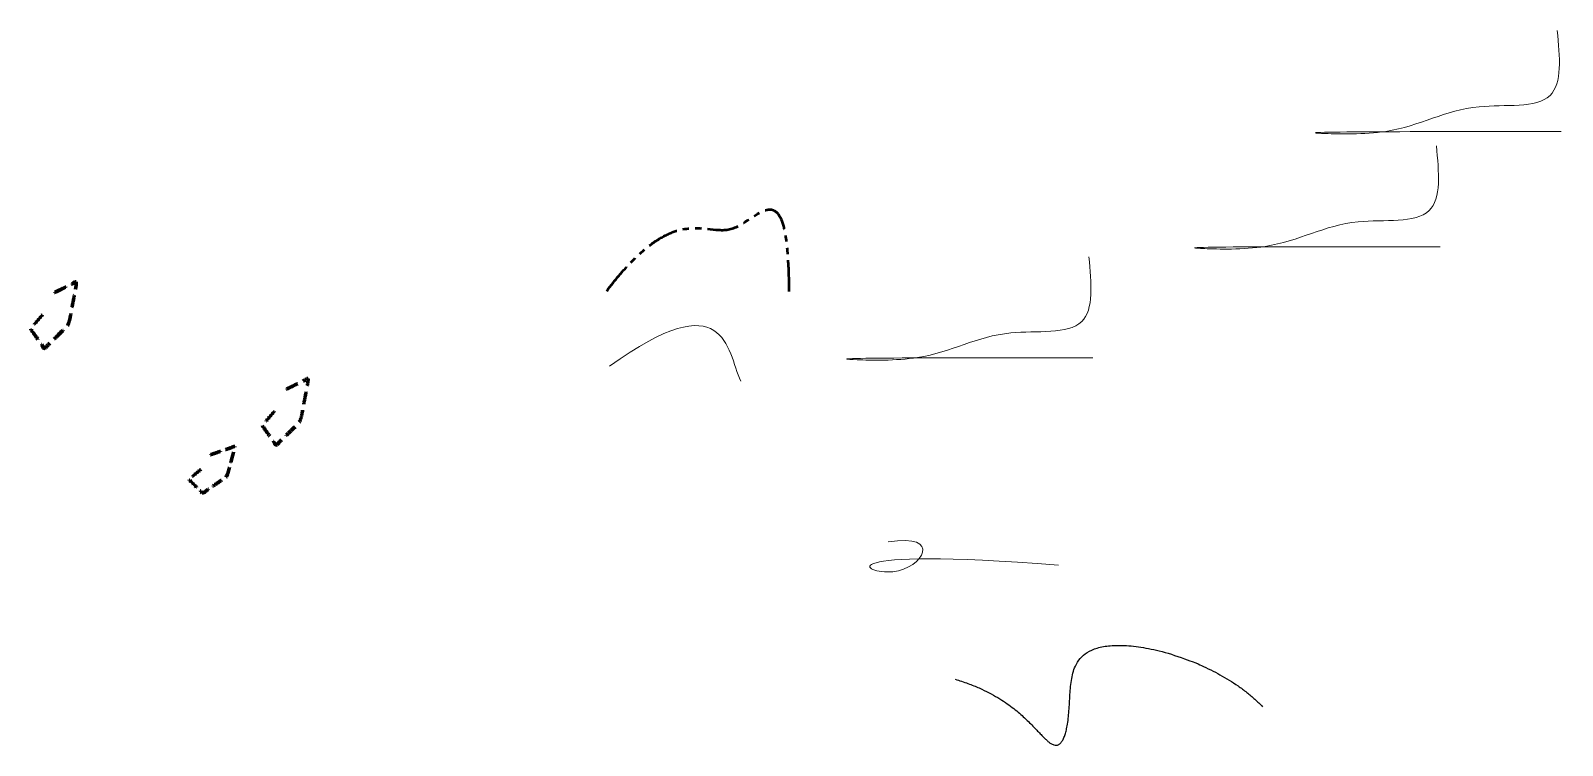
# Model space of a CAD drawing. Header units: metres. Extents: x 7423142 to 7424674, y 5547501 to 5548216.
import ezdxf

# ---------------------------------------------------------------- set-up
doc = ezdxf.new("R2010")
doc.units = ezdxf.units.M
doc.linetypes.add('DASHED2', pattern=[0.375, 0.25, -0.125])
doc.linetypes.add('PHANTOM2', pattern=[1.25, 0.625, -0.125, 0.125, -0.125, 0.125, -0.125])
doc.layers.add('block1', color=7, linetype='Continuous')
doc.layers.add('block__2', color=90, linetype='Continuous', lineweight=5)
doc.linetypes.add('FENCELINE2', pattern='A,0.25,-0.1,[132,ltypeshp.shx,S=0.1,R=0,X=-0.1,Y=0],-0.1,1', length=1.45)

# ---------------------------------------------------------------- blocks, each defined once
blk = doc.blocks.new('block2')
at = {"layer": 'block__2', "transparency": 33554559}
blk.add_spline([(-3.8, 101), (-11, 36.2), (-81.9, 24.9), (-175.2, 0.3), (-235.5, -1.9), (0, 0)], degree=3, dxfattribs=at)
blk = doc.blocks.new('block')
at = {"layer": 'block1', "color": 243, "linetype": 'DASHED2', "lineweight": 100, "ltscale": 50, "true_color": 0xcd3285}
blk.add_open_spline([(45.9, -41.5), (33.9, -55.5), (47.8, -75.2), (72.1, -51.5), (80.4, -8.2), (54.5, -20.9)], degree=1, dxfattribs=at)

msp = doc.modelspace()

# ---------------------------------------------------------------- linework, layer by layer
at = {"linetype": 'FENCELINE2', "lineweight": 20, "ltscale": 15}
msp.add_open_spline([(7423721.3, 5547880, 208), (7423838.4, 5547964.3, 208), (7423838.4, 5547896.3, 208), (7423852.5, 5547865.2, 208)], degree=3, dxfattribs=at)
at = {"color": 155, "lineweight": 0}
msp.add_open_spline([(7423999.9, 5547704.4, 208), (7424055.5, 5547713.2, 208), (7424014.4, 5547642.6, 208), (7423934.8, 5547699.7, 208), (7424170.3, 5547681, 208)], degree=3, dxfattribs=at)
at = {"color": 0, "lineweight": -3}
msp.add_open_spline([(7424067, 5547567, 208), (7424162.6, 5547538.5, 208), (7424144.9, 5547429.9, 208), (7424252, 5547544.2, 208), (7424083.1, 5547635.6, 208), (7424314.9, 5547602.3, 208), (7424374.6, 5547539.5, 208)], degree=5, dxfattribs=at)
at = {"layer": 'block1', "linetype": 'PHANTOM2', "lineweight": 50, "ltscale": 50}
msp.add_open_spline([(7423718.5, 5547955.2, 208), (7423787.4, 5548046.2, 208), (7423844.1, 5547971.7, 208), (7423900.1, 5548081.1, 208), (7423900.7, 5547953.9, 208)], degree=3, dxfattribs=at)

# ---------------------------------------------------------------- block references
for name, p in [('block2', (7424673.1, 5548114.6, 208)), ('block2', (7424552.2, 5547999.5, 208)), ('block2', (7424204.6, 5547888.4, 208)), ('block', (7423108.2, 5547972.9, 208)), ('block', (7423340, 5547876.2, 208))]:
    msp.add_blockref(name, p)
at = {"yscale": 0.7}
msp.add_blockref('block', (7423266.5, 5547805.7, 208), dxfattribs=at)

doc.saveas('drawing.dxf')
